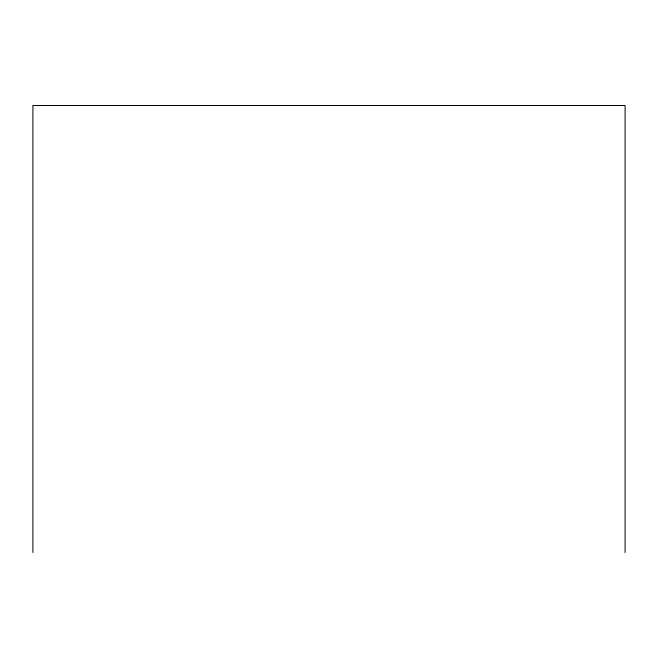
<?xml version="1.0" encoding="UTF-8"?>
<svg xmlns="http://www.w3.org/2000/svg" width="658" height="658" viewBox="0 0 658 658"><rect width="100%" height="100%" fill="white"/><g stroke="black" fill="none" stroke-linecap="round" stroke-linejoin="round"><path stroke-width="0.99" d="M625.1 552.498L625.1 105.502L32.9 105.502L32.9 552.498"/></g></svg>
